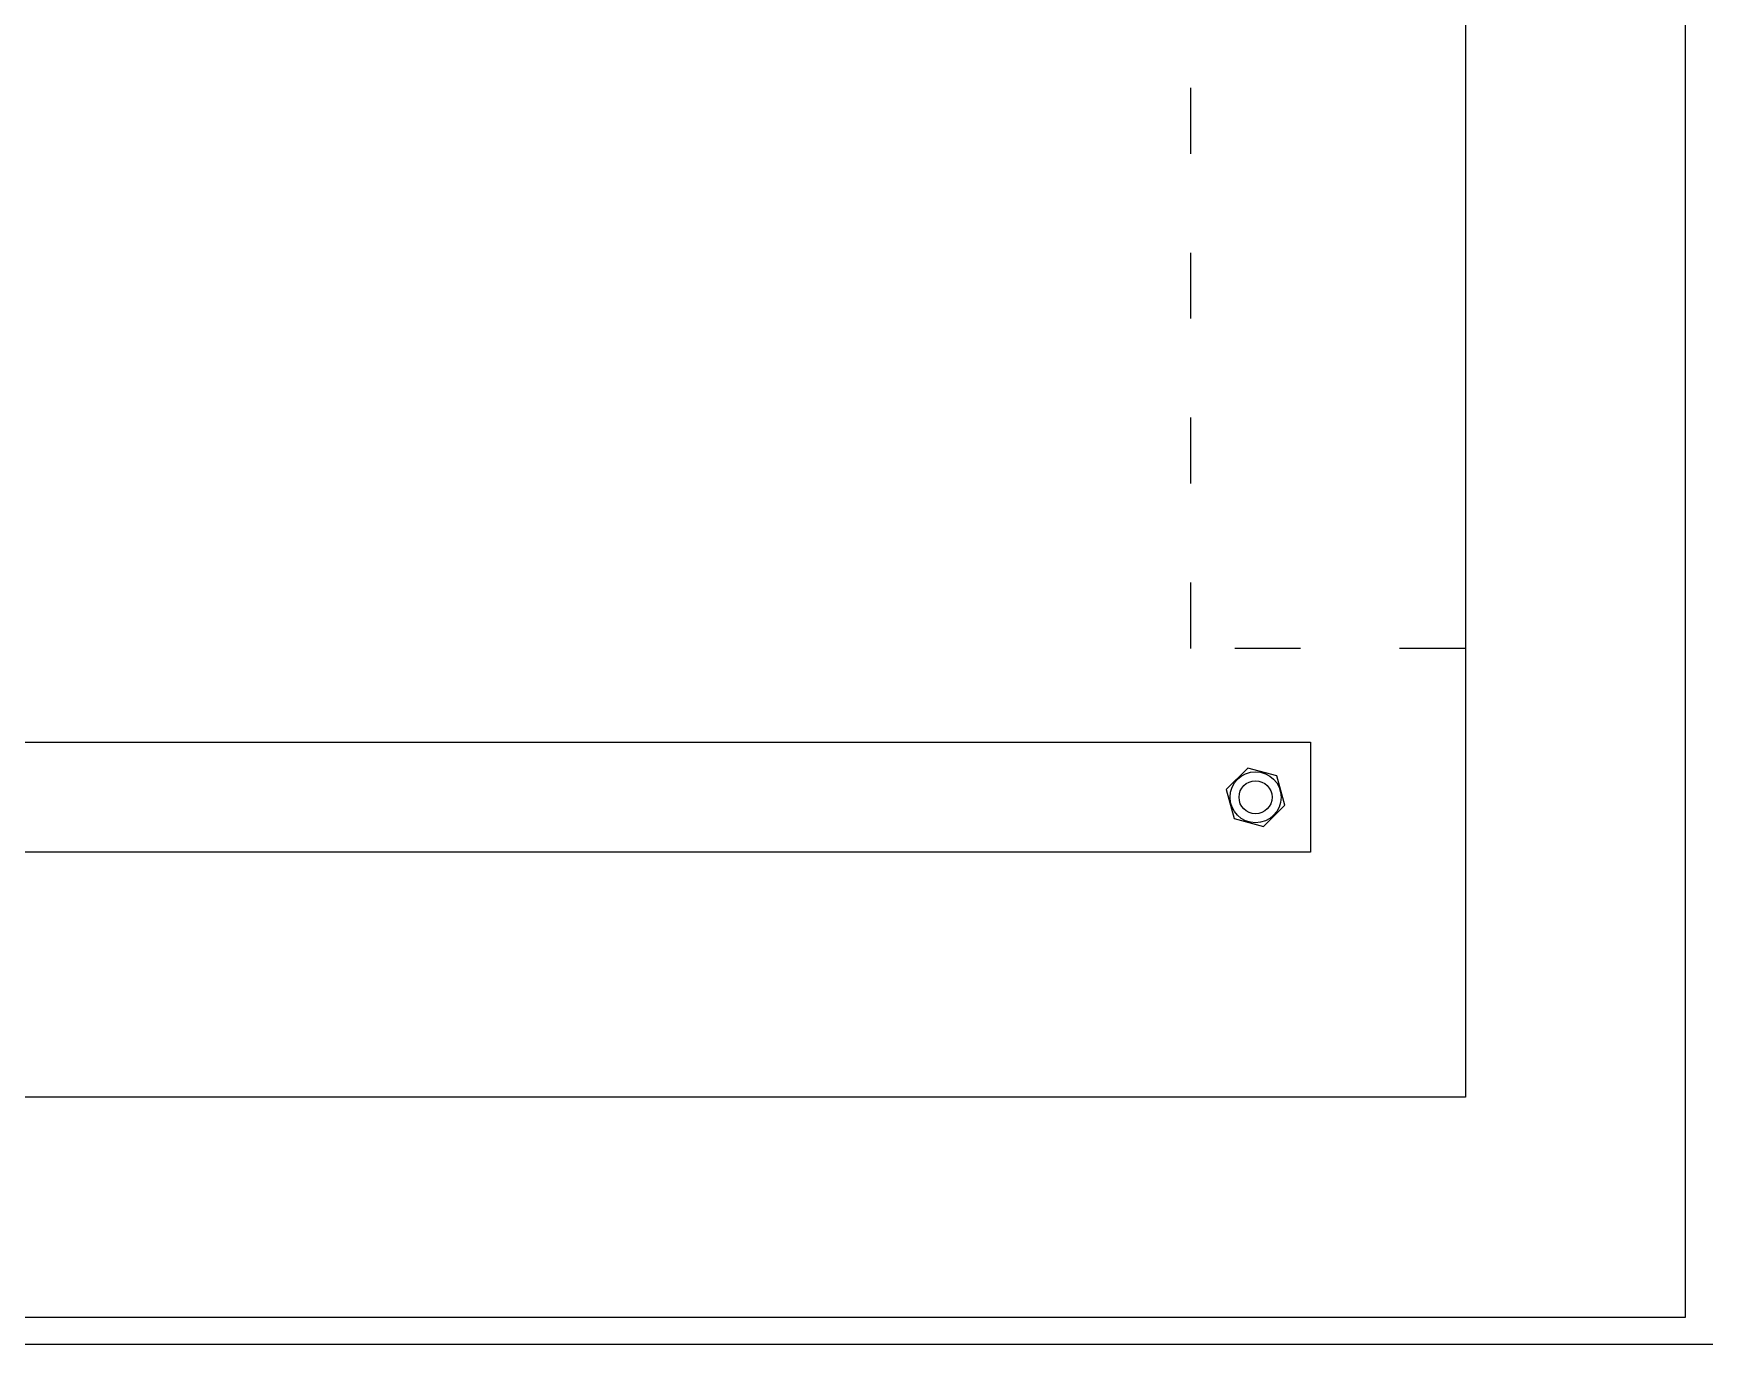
# Model space of a CAD drawing. Header units: millimetres. Extents: x 14879 to 38758, y -20740 to 1136.
# Drawn here: x 37011.6 to 37316.5, y -7903.4 to -7664.9 of the extents above; entities that cross this region are included whole.
import ezdxf

# ---------------------------------------------------------------- set-up
doc = ezdxf.new("R2010")
doc.units = ezdxf.units.MM
doc.linetypes.add('ACAD_ISO03W100', pattern=[30, 12, -18])

msp = doc.modelspace()

# ---------------------------------------------------------------- linework, layer by layer
for p, q in [((37312.11, -7898.36), (37312.11, -5908.36)), ((37272.11, -5948.36), (37272.11, -7858.36)), ((36600.77, -7793.81), (37243.9, -7793.81)), ((37243.9, -7793.81), (37243.9, -7813.81)), ((37243.9, -7813.81), (36600.77, -7813.81)), ((37272.11, -7858.36), (36562.11, -7858.36)), ((37312.11, -7898.36), (37312.11, -7858.36)), ((36522.11, -7898.36), (37312.11, -7898.36)), ((37317.11, -7903.36), (36517.11, -7903.36))]:
    msp.add_line(p, q)
at = {"color": 1, "linetype": 'ACAD_ISO03W100'}
msp.add_lwpolyline([(37222.12, -6510.84), (37272.11, -6510.84), (37272.11, -7776.75), (37222.12, -7776.75)], close=True, dxfattribs=at)
at = {"color": 4}
msp.add_lwpolyline([(37228.59, -7802.38), (37230.01, -7807.7), (37235.33, -7809.12), (37239.22, -7805.23), (37237.79, -7799.92), (37232.48, -7798.49)], close=True, dxfattribs=at)
for radius in [4.64, 3]:
    msp.add_circle((37233.9, -7803.81), radius, dxfattribs=at)

doc.saveas('drawing.dxf')
